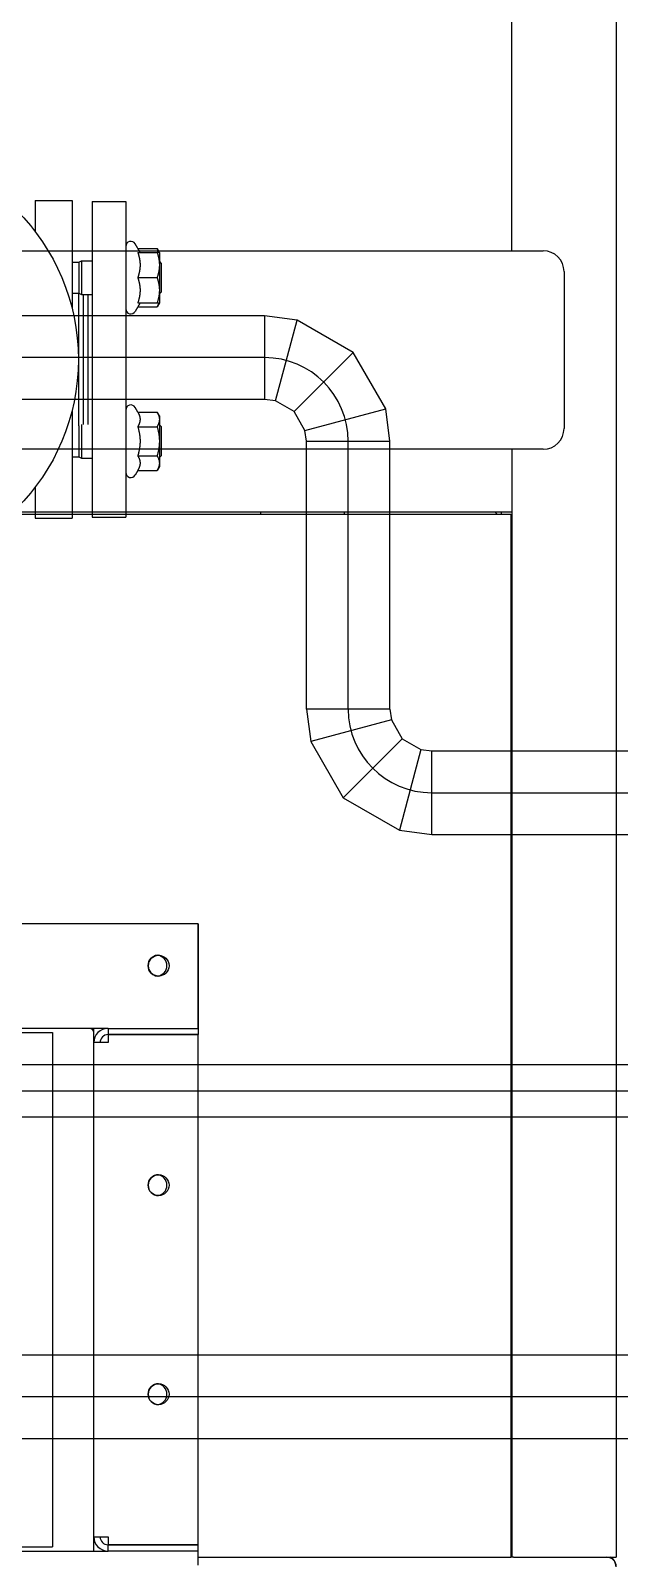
# Model space of a CAD drawing. Extents: x -681219 to -550379, y -242630 to -158199.
# Drawn here: x -575243 to -574961, y -225417 to -224686 of the extents above; entities that cross this region are included whole.
import ezdxf

# ---------------------------------------------------------------- set-up
doc = ezdxf.new("R2010")
doc.units = 0
doc.header["$LTSCALE"] = 1000
doc.linetypes.add('C2', pattern=[17, 14, -1, 1, -1])
doc.layers.get('0').update_dxf_attribs({"linetype": 'CONTINUOUS'})
for name, color, linetype in [('10', 1, 'CONTINUOUS'), ('C__USERS_YSV001_', 7, 'CONTINUOUS'), ('DOTE_油脂（绿）', 7, 'CONTINUOUS'), ('GAB00801', 7, 'CONTINUOUS'), ('GZDH011001341', 7, 'CONTINUOUS'), ('GZDH011002691', 7, 'CONTINUOUS'), ('GZDH011002751', 7, 'CONTINUOUS'), ('GZDH011002781', 7, 'CONTINUOUS'), ('GZDH011002871', 7, 'CONTINUOUS'), ('GZDH011002881', 7, 'CONTINUOUS'), ('GZDH011002981', 7, 'CONTINUOUS'), ('GZDH011003011', 7, 'CONTINUOUS'), ('GZDH011003051', 7, 'CONTINUOUS'), ('GZDH011003061', 7, 'CONTINUOUS'), ('GZDH011003171', 7, 'CONTINUOUS'), ('GZDH011003361', 7, 'CONTINUOUS'), ('GZDH011031641', 7, 'CONTINUOUS'), ('PIPE-油脂（绿）', 3, 'CONTINUOUS'), ('PIPE-给水', 3, 'CONTINUOUS'), ('SDZB011024711', 7, 'CONTINUOUS'), ('SDZB011030101', 7, 'CONTINUOUS'), ('SDZB011046631', 7, 'CONTINUOUS'), ('中心线', 4, 'C2')]:
    doc.layers.add(name, color=color, linetype=linetype)

# ---------------------------------------------------------------- blocks, each defined once
blk = doc.blocks.new('fushitu')
at = {"layer": 'C__USERS_YSV001_', "color": 7, "linetype": 'Continuous'}
for p, q in [((3830, -1301), (3830, -1300)), ((3950, -1420), (3949.5, -1420))]:
    blk.add_line(p, q, dxfattribs=at)
at = {"layer": 'GAB00801', "color": 7, "linetype": 'Continuous'}
for p, q in [((3776, -1550), (3776, -1550)), ((3792, -1550), (3792, -1550)), ((3776, -1794), (3776, -1794)), ((3792, -1794), (3792, -1794))]:
    blk.add_line(p, q, dxfattribs=at)
at = {"layer": 'GZDH011001341', "color": 7, "linetype": 'Continuous'}
for p, q in [((3870, -1301), (3870, -1300)), ((3942, -1300), (3943, -1301)), ((3949.5, -1307.5), (3950, -1308)), ((3950, -1380), (3949.5, -1380)), ((3949.5, -1720), (3950, -1720)), ((3950, -1792), (3949.5, -1792.5))]:
    blk.add_line(p, q, dxfattribs=at)
at = {"layer": 'GZDH011002691', "color": 7, "linetype": 'Continuous'}
for p, q in [((2050.5, -1301), (3949.5, -1301)), ((3949.5, -1301), (3949.5, -1307.8)), ((3949.5, -1307.8), (3949.5, -1800)), ((3800, -1800), (3949.5, -1800))]:
    blk.add_line(p, q, dxfattribs=at)
at = {"layer": 'GZDH011002751', "color": 7, "linetype": 'Continuous'}
blk.add_arc((3748, -1549), 2, 0, 90, dxfattribs=at)
at = {"layer": 'GZDH011002781', "color": 7, "linetype": 'Continuous'}
blk.add_line((3950, -1175), (3950, -550), dxfattribs=at)
at = {"layer": 'GZDH011002871', "color": 7, "linetype": 'Continuous'}
for start, end in [(0, 84.26611), (275.73382, 0)]:
    blk.add_arc((3780, -1517), 5, start, end, dxfattribs=at)
at = {"layer": 'GZDH011002881', "color": 7, "linetype": 'Continuous'}
for p, q in [((3750, -1553.8), (3750, -1547)), ((3800, -1550), (3800, -1550)), ((3750, -1797), (3750, -1790.2)), ((3800, -1794), (3800, -1794))]:
    blk.add_line(p, q, dxfattribs=at)
for centre, start, end in [((3780, -1622), 0, 84.24262), ((3780, -1622), 275.75152, 0), ((3780, -1722), 0, 84.26079), ((3780, -1722), 275.73921, 0)]:
    blk.add_arc(centre, 5, start, end, dxfattribs=at)
at = {"layer": 'GZDH011002981', "color": 7, "linetype": 'Continuous'}
for p, q in [((3950, -1270), (3950, -1295.5)), ((3950, -1300), (2050, -1300)), ((3950, -1295.5), (3950, -1300))]:
    blk.add_line(p, q, dxfattribs=at)
at = {"layer": 'GZDH011003011', "color": 7, "linetype": 'Continuous'}
for p, q in [((4000, 1800), (4000, -1800)), ((3950, -1300), (3950, -1800)), ((3950.83, -1800), (3960, -1800)), ((3960, -1800), (3990, -1800)), ((3990, -1800), (4000, -1800))]:
    blk.add_line(p, q, dxfattribs=at)
at = {"layer": 'GZDH011003051', "color": 7, "linetype": 'Continuous'}
blk.add_arc((3995.5, -1804.5), 4.5, 0, 90, dxfattribs=at)
at = {"layer": 'GZDH011003061', "color": 7, "linetype": 'Continuous'}
blk.add_line((3950.83, -1800), (3949.5, -1800), dxfattribs=at)
blk.add_ellipse((3997, -1806), major_axis=(0, 6), ratio=0.5, start_param=4.712389, end_param=6.283185, dxfattribs=at)
at = {"layer": 'GZDH011003171', "color": 7, "linetype": 'Continuous'}
for p, q in [((3504, -1175), (3965, -1175)), ((3975, -1185), (3975, -1260)), ((3965, -1270), (2035, -1270))]:
    blk.add_line(p, q, dxfattribs=at)
for centre, start, end in [((3965, -1185), 0, 90), ((3965, -1260), 270, 0)]:
    blk.add_arc(centre, 10, start, end, dxfattribs=at)
at = {"layer": 'GZDH011003361', "color": 7, "linetype": 'Continuous'}
blk.add_line((3998, -1800), (3998, -1800.34), dxfattribs=at)
at = {"layer": 'GZDH011031641', "color": 7, "linetype": 'Continuous'}
for p, q in [((3945, -1301), (3945, -1300)), ((3950, -1303), (3949.5, -1303)), ((3949.5, -1797), (3950, -1797))]:
    blk.add_line(p, q, dxfattribs=at)
at = {"layer": 'SDZB011024711', "color": 7, "linetype": 'Continuous'}
for p, q in [((3707.97, -1549), (3730.24, -1549)), ((3730.24, -1549), (3730.24, -1795)), ((3707.97, -1795), (3730.24, -1795))]:
    blk.add_line(p, q, dxfattribs=at)
at = {"layer": 'SDZB011030101', "color": 7, "linetype": 'Continuous'}
for p, q in [((3800, -1497), (3150, -1497)), ((3800, -1497), (3800, -1540.2)), ((3800, -1540.2), (3800, -1497)), ((3800, -1497), (3800, -1540.2)), ((3800, -1540.2), (3800, -1497)), ((3800, -1544), (3800, -1540.2)), ((3800, -1540.2), (3800, -1544)), ((3800, -1540.2), (3800, -1547)), ((3800, -1547), (3800, -1540.2)), ((3756.8, -1547), (3193.2, -1547)), ((3800, -1544), (3800, -1544)), ((3193.2, -1797), (3756.8, -1797)), ((3800, -1803.8), (3800, -1797))]:
    blk.add_line(p, q, dxfattribs=at)
blk.add_circle((3781, -1517), 5, dxfattribs=at)
for start, end in [(90, 270), (90, 270), (95.74453, 264.2554)]:
    blk.add_arc((3781, -1517), 5, start, end, dxfattribs=at)
at = {"layer": 'SDZB011046631', "color": 7, "linetype": 'Continuous'}
for p, q in [((3756.8, -1547), (3756.8, -1550)), ((3756.8, -1547), (3800, -1547)), ((3800, -1547), (3800, -1550)), ((3800, -1547), (3800, -1550)), ((3800, -1547), (3800, -1547)), ((3750, -1790.2), (3750, -1553.8)), ((3756.8, -1553.8), (3750, -1553.8)), ((3756.8, -1550), (3800, -1550)), ((3800, -1550), (3756.8, -1550)), ((3756.8, -1550), (3756.8, -1553.8)), ((3800, -1794), (3800, -1550)), ((3800, -1794), (3800, -1550)), ((3750, -1790.2), (3756.8, -1790.2)), ((3756.8, -1790.2), (3756.8, -1794)), ((3756.8, -1797), (3756.8, -1794)), ((3800, -1794), (3756.8, -1794)), ((3756.8, -1794), (3800, -1794)), ((3800, -1797), (3756.8, -1797)), ((3800, -1794), (3800, -1794)), ((3800, -1797), (3800, -1794)), ((3800, -1797), (3800, -1794))]:
    blk.add_line(p, q, dxfattribs=at)
for centre in [(3781, -1622), (3781, -1722)]:
    blk.add_circle(centre, 5, dxfattribs=at)
for centre, radius, start, end in [((3756.8, -1553.8), 6.8, 90, 180), ((3756.8, -1553.8), 3.8, 90, 180), ((3756.8, -1553.8), 3.8, 90, 180), ((3781, -1622), 5, 90, 270), ((3781, -1722), 5, 90, 270), ((3756.8, -1790.2), 6.8, 180, 270), ((3756.8, -1790.2), 3.8, 180, 270), ((3756.8, -1790.2), 3.8, 180, 270)]:
    blk.add_arc(centre, radius, start, end, dxfattribs=at)
blk = doc.blocks.new('24SE')
at = {"layer": '10', "color": 0}
for p, q in [((-547664.94, -184459.28), (-547664.94, -184474.21)), ((-547664.94, -184459.28), (-547647.33, -184459.28)), ((-547647.33, -184459.28), (-547647.33, -184510.78)), ((-547637.77, -184459.78), (-547637.77, -184610.71)), ((-547637.77, -184459.78), (-547621.67, -184459.78)), ((-547621.67, -184459.78), (-547621.67, -184610.71)), ((-547614.81, -184484.04), (-547617.16, -184479.96)), ((-547615.89, -184482.17), (-547606.65, -184482.17)), ((-547605.57, -184484.04), (-547606.65, -184482.17)), ((-547647.33, -184488.68), (-547644.03, -184488.68)), ((-547644.03, -184488.68), (-547642.8, -184488.06)), ((-547644.03, -184488.68), (-547644.03, -184503.54)), ((-547642.8, -184488.06), (-547642.8, -184504.16)), ((-547642.8, -184488.06), (-547637.77, -184488.06)), ((-547615.89, -184484.04), (-547606.65, -184484.04)), ((-547605.57, -184484.04), (-547605.57, -184490.08)), ((-547604.56, -184489.3), (-547605.57, -184488.29)), ((-547604.56, -184502.93), (-547604.56, -184489.3)), ((-547615.89, -184496.11), (-547606.65, -184496.11)), ((-547605.57, -184490.08), (-547605.57, -184502.15)), ((-547647.33, -184503.54), (-547644.03, -184503.54)), ((-547644.31, -184503.54), (-547644.31, -184566.95)), ((-547644.03, -184503.54), (-547642.8, -184504.16)), ((-547642.8, -184504.16), (-547637.77, -184504.16)), ((-547642.04, -184504.16), (-547642.04, -184566.33)), ((-547639.78, -184504.16), (-547639.78, -184566.33)), ((-547605.57, -184502.15), (-547605.57, -184508.19)), ((-547604.56, -184502.93), (-547605.57, -184503.93)), ((-547614.81, -184508.19), (-547617.16, -184512.26)), ((-547615.89, -184508.19), (-547606.65, -184508.19)), ((-547615.89, -184510.05), (-547606.65, -184510.05)), ((-547605.57, -184508.19), (-547606.65, -184510.05)), ((-547647.33, -184559.71), (-547647.33, -184611.21)), ((-547615.89, -184560.43), (-547617.16, -184558.23)), ((-547615.89, -184560.43), (-547606.65, -184560.43)), ((-547605.57, -184562.3), (-547606.65, -184560.43)), ((-547605.57, -184562.3), (-547605.57, -184563.92)), ((-547644.03, -184566.95), (-547644.03, -184581.81)), ((-547642.8, -184566.33), (-547642.8, -184582.43)), ((-547615.89, -184567.41), (-547606.65, -184567.41)), ((-547605.57, -184563.92), (-547605.57, -184574.38)), ((-547604.56, -184567.56), (-547605.57, -184566.56)), ((-547604.56, -184581.19), (-547604.56, -184567.56)), ((-547605.57, -184574.38), (-547605.57, -184584.83)), ((-547647.33, -184581.81), (-547644.03, -184581.81)), ((-547644.03, -184581.81), (-547642.8, -184582.43)), ((-547642.8, -184582.43), (-547637.77, -184582.43)), ((-547615.89, -184581.35), (-547606.65, -184581.35)), ((-547604.56, -184581.19), (-547605.57, -184582.2)), ((-547615.89, -184588.32), (-547617.16, -184590.53)), ((-547615.89, -184588.32), (-547606.65, -184588.32)), ((-547605.57, -184586.45), (-547606.65, -184588.32)), ((-547605.57, -184584.83), (-547605.57, -184586.45)), ((-547664.94, -184596.28), (-547664.94, -184611.21)), ((-547664.94, -184611.21), (-547647.33, -184611.21)), ((-547637.77, -184610.71), (-547621.67, -184610.71))]:
    blk.add_line(p, q, dxfattribs=at)
blk.add_circle((-547744.93, -184535.24), 100.62, dxfattribs=at)
for centre, start, end in [((-547619.25, -184481.17), 30, 180), ((-547619.25, -184511.05), 180, 330), ((-547619.25, -184559.44), 30, 180), ((-547619.25, -184589.32), 180, 330)]:
    blk.add_arc(centre, 2.41, start, end, dxfattribs=at)
for points, weights in [([(-547606.65, -184482.17), (-547606.08, -184483.15), (-547605.82, -184484.04)], [1, 1.01965956375, 1.01895290532]), ([(-547615.89, -184484.04), (-547614.81, -184487.27), (-547614.81, -184490.08)], [1.0347689745, 1.05584498541, 1]), ([(-547606.65, -184484.04), (-547605.57, -184487.27), (-547605.57, -184490.08)], [1, 1.0379548493, 1]), ([(-547605.57, -184484.04), (-547605.57, -184484.04), (-547606.65, -184484.04)], [1, 1.0379548493, 1]), ([(-547614.81, -184490.08), (-547614.81, -184492.88), (-547615.89, -184496.11)], [1, 1.05584498541, 1.0347689745]), ([(-547615.89, -184496.11), (-547614.81, -184499.35), (-547614.81, -184502.15)], [1.0347689745, 1.05584498541, 1]), ([(-547605.57, -184490.08), (-547605.57, -184492.88), (-547606.65, -184496.11)], [1, 1.0379548493, 1]), ([(-547606.65, -184496.11), (-547605.57, -184499.35), (-547605.57, -184502.15)], [1, 1.0379548493, 1]), ([(-547614.81, -184502.15), (-547614.81, -184504.95), (-547615.89, -184508.19)], [1, 1.05584498541, 1.0347689745]), ([(-547605.57, -184502.15), (-547605.57, -184504.95), (-547606.65, -184508.19)], [1, 1.0379548493, 1]), ([(-547606.65, -184508.19), (-547605.57, -184508.19), (-547605.57, -184508.19)], [1, 1.0379548493, 1]), ([(-547605.82, -184508.19), (-547606.08, -184509.07), (-547606.65, -184510.05)], [1.01895290532, 1.01965956375, 1]), ([(-547615.89, -184560.43), (-547614.81, -184562.3), (-547614.81, -184563.92)], [1.0347689745, 1.05584498541, 1]), ([(-547606.65, -184560.43), (-547605.57, -184562.3), (-547605.57, -184563.92)], [1, 1.0379548493, 1]), ([(-547614.81, -184563.92), (-547614.81, -184565.54), (-547615.89, -184567.41)], [1, 1.05584498541, 1.0347689745]), ([(-547615.89, -184567.41), (-547614.81, -184571.14), (-547614.81, -184574.38)], [1.0347689745, 1.05584498541, 1]), ([(-547605.57, -184563.92), (-547605.57, -184565.54), (-547606.65, -184567.41)], [1, 1.0379548493, 1]), ([(-547606.65, -184567.41), (-547605.57, -184571.14), (-547605.57, -184574.38)], [1, 1.0379548493, 1]), ([(-547614.81, -184574.38), (-547614.81, -184577.61), (-547615.89, -184581.35)], [1, 1.05584498541, 1.0347689745]), ([(-547605.57, -184574.38), (-547605.57, -184577.61), (-547606.65, -184581.35)], [1, 1.0379548493, 1]), ([(-547615.89, -184581.35), (-547614.81, -184583.22), (-547614.81, -184584.83)], [1.0347689745, 1.05584498541, 1]), ([(-547606.65, -184581.35), (-547605.57, -184583.22), (-547605.57, -184584.83)], [1, 1.0379548493, 1]), ([(-547614.81, -184584.83), (-547614.81, -184586.45), (-547615.89, -184588.32)], [1, 1.05584498541, 1.0347689745]), ([(-547605.57, -184584.83), (-547605.57, -184586.45), (-547606.65, -184588.32)], [1, 1.0379548493, 1])]:
    blk.add_rational_spline(points, weights, degree=2, dxfattribs=at)
at = {"layer": 'PIPE-给水', "color": 3}
blk.add_line((-547621.67, -184515.24, 1600), (-547621.67, -184555.24, 1600), dxfattribs=at)

msp = doc.modelspace()

# ---------------------------------------------------------------- linework, layer by layer
at = {"layer": 'DOTE_油脂（绿）', "color": 3}
for p, q in [((-575131.0999, -224842.8296), (-575708.6794, -224842.8296)), ((-575091.0999, -225010.9833), (-575091.0999, -224882.8296)), ((-575051.0999, -225050.9833), (-574949.7129, -225050.9833)), ((-576754.3327, -225193.5081), (-574926.7129, -225193.5081)), ((-574672.2183, -225340.0033), (-576965.5876, -225340.0033))]:
    msp.add_line(p, q, dxfattribs=at)
for centre, start, end in [((-575131.0999, -224882.8296, 500), 0, 90), ((-575051.0999, -225010.9833, 500), 180, 270)]:
    msp.add_arc(centre, 40, start, end, dxfattribs=at)
at = {"layer": 'PIPE-油脂（绿）', "color": 3}
for p, q in [((-575131.0999, -224822.8296), (-575708.6794, -224822.8296)), ((-575115.5707, -224824.8741, 500), (-575131.0999, -224822.8296, 500)), ((-575088.6735, -224840.4032, 500), (-575115.5707, -224824.8741, 500)), ((-575073.1443, -224867.3005, 500), (-575088.6735, -224840.4032, 500)), ((-575131.0999, -224862.8296), (-575708.6794, -224862.8296)), ((-575125.9235, -224863.5111, 500), (-575131.0999, -224862.8296, 500)), ((-575116.9577, -224868.6875, 500), (-575125.9235, -224863.5111, 500)), ((-575111.7814, -224877.6533, 500), (-575116.9577, -224868.6875, 500)), ((-575071.0999, -224882.8296, 500), (-575073.1443, -224867.3005, 500)), ((-575111.0999, -224882.8296, 500), (-575111.7814, -224877.6533, 500)), ((-575111.0999, -225010.9833), (-575111.0999, -224882.8296)), ((-575071.0999, -225010.9833), (-575071.0999, -224882.8296)), ((-575111.0999, -225010.9833, 500), (-575109.0554, -225026.5125, 500)), ((-575071.0999, -225010.9833, 500), (-575070.4184, -225016.1597, 500)), ((-575070.4184, -225016.1597, 500), (-575065.242, -225025.1255, 500)), ((-575109.0554, -225026.5125, 500), (-575093.5263, -225053.4097, 500)), ((-575065.242, -225025.1255, 500), (-575056.2762, -225030.3019, 500)), ((-575056.2762, -225030.3019, 500), (-575051.0999, -225030.9833, 500)), ((-575051.0999, -225030.9833), (-574949.7129, -225030.9833)), ((-575093.5263, -225053.4097, 500), (-575066.629, -225068.9389, 500)), ((-575066.629, -225068.9389, 500), (-575051.0999, -225070.9833, 500)), ((-575051.0999, -225070.9833), (-574949.7129, -225070.9833)), ((-576754.3327, -225181.0081), (-574926.7129, -225181.0081)), ((-576754.3327, -225206.0081), (-574926.7129, -225206.0081)), ((-574672.2183, -225320.0033), (-576965.5876, -225320.0033)), ((-574672.2183, -225360.0033), (-576965.5876, -225360.0033))]:
    msp.add_line(p, q, dxfattribs=at)
at = {"layer": 'PIPE-油脂（绿）'}
for p, q in [((-575131.0999, -224822.8296, 500), (-575131.0999, -224862.8296, 500)), ((-575125.9235, -224863.5111, 500), (-575115.5707, -224824.8741, 500)), ((-575116.9577, -224868.6875, 500), (-575088.6735, -224840.4032, 500)), ((-575111.7814, -224877.6533, 500), (-575073.1443, -224867.3005, 500)), ((-575111.0999, -224882.8296, 500), (-575071.0999, -224882.8296, 500)), ((-575071.0999, -225010.9833, 500), (-575111.0999, -225010.9833, 500)), ((-575070.4184, -225016.1597, 500), (-575109.0554, -225026.5125, 500)), ((-575065.242, -225025.1255, 500), (-575093.5263, -225053.4097, 500)), ((-575056.2762, -225030.3019, 500), (-575066.629, -225068.9389, 500)), ((-575051.0999, -225070.9833, 500), (-575051.0999, -225030.9833, 500))]:
    msp.add_line(p, q, dxfattribs=at)

# ---------------------------------------------------------------- block references
at = {"color": 7}
msp.add_blockref('24SE', (-27575.8762, -40308.4587), dxfattribs=at)
at = {"layer": '中心线'}
msp.add_blockref('fushitu', (-578962.82, -223616.6983), dxfattribs=at)

doc.saveas('drawing.dxf')
